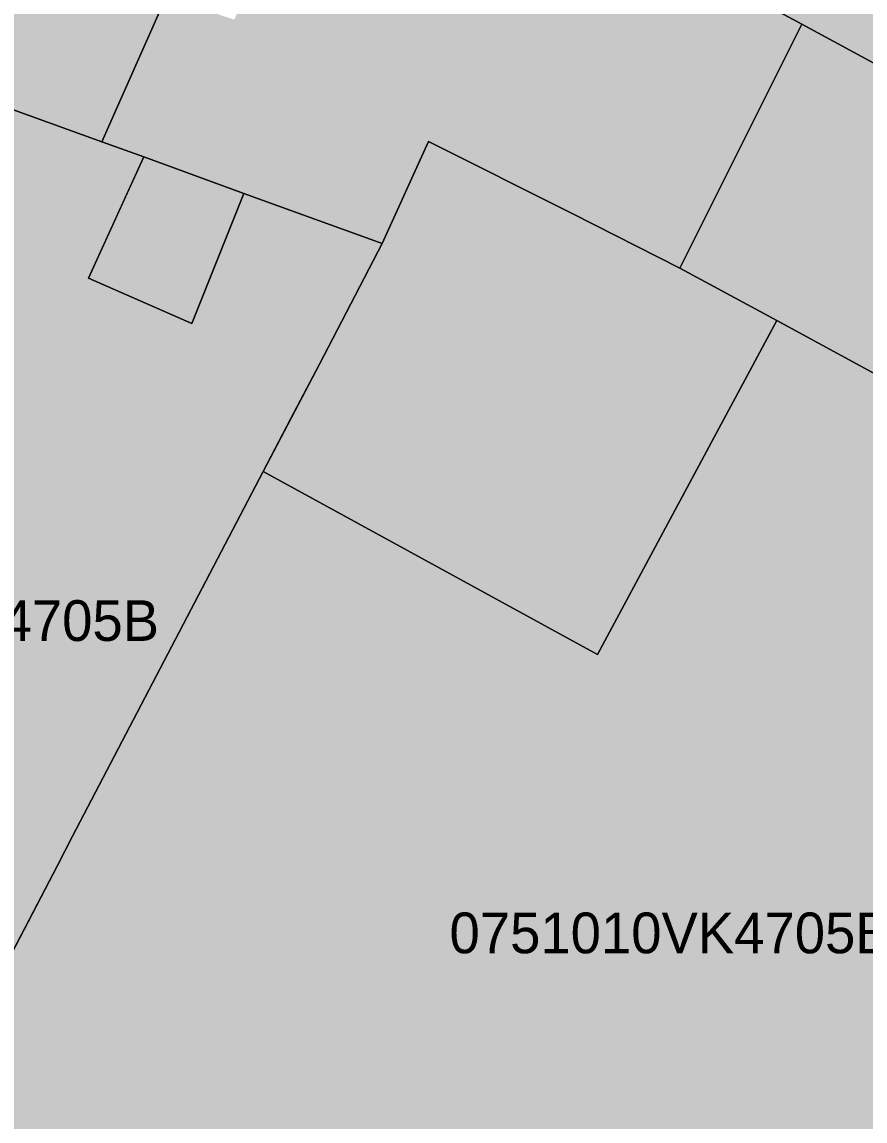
# Model space of a CAD drawing. Header units: metres. Extents: x -6 to 1255, y -2 to 532.
# Drawn here: x 941.23 to 961.93, y 399.18 to 426.17 of the extents above; entities that cross this region are included whole.
import ezdxf

# ---------------------------------------------------------------- set-up
doc = ezdxf.new("R2010")
doc.units = ezdxf.units.M
doc.header["$MEASUREMENT"] = 0
for name, color, linetype, lineweight, true_color in [('TPX_BUILDINGS', 7, 'CONTINUOUS', 0, 0x000000), ('TPX_BUILDINGS_HATCH', 7, 'CONTINUOUS', 0, 0xf0f0f0), ('TPX_BUILDINGS_SHADOWS_HATCH', 7, 'CONTINUOUS', 0, 0x000000), ('TPX_BUILDINGS_SHADOWS_OUTLINES', 7, 'CONTINUOUS', 0, 0x000000), ('TPX_CADASTRES', 7, 'CONTINUOUS', 0, 0x646464), ('TPX_CADASTRES_TEXT', 7, 'CONTINUOUS', 0, 0x000000)]:
    doc.layers.add(name, color=color, linetype=linetype, lineweight=lineweight, true_color=true_color)

msp = doc.modelspace()

# ---------------------------------------------------------------- hatches: boundary and pattern name
at = {"layer": 'TPX_BUILDINGS_HATCH'}
for points in [[(937.791, 429.145), (936.431, 425.665), (940.041, 424.365), (943.191, 423.225), (944.771, 426.795), (945.141, 427.625), (942.421, 428.665), (942.841, 429.755), (944.091, 429.335), (944.731, 431.035), (943.571, 431.605), (945.171, 435.665), (948.201, 434.535), (949.641, 437.775), (951.561, 442.115), (953.361, 446.165), (953.601, 446.695), (945.571, 449.125), (945.331, 448.495), (944.361, 445.985), (943.061, 442.665), (942.901, 442.265), (940.931, 437.205), (939.801, 434.295), (939.271, 432.945), (938.301, 430.445), (938.231, 430.265), (937.791, 429.145)], [(944.771, 426.795), (943.191, 423.225), (944.221, 422.855), (946.679, 421.961), (946.861, 421.895), (950.071, 420.725), (951.211, 423.235), (954.741, 421.465), (957.381, 420.125), (960.381, 426.115), (959.391, 426.645), (956.981, 427.935), (954.151, 429.485), (955.071, 431.485), (956.261, 434.055), (956.651, 434.895), (958.951, 439.875), (959.151, 440.305), (961.061, 444.445), (953.601, 446.695), (953.361, 446.165), (951.561, 442.115), (949.641, 437.775), (948.201, 434.535), (948.081, 434.255), (949.781, 433.605), (946.441, 426.225), (944.771, 426.795)], [(959.191, 432.845), (957.941, 430.065), (960.471, 428.865), (959.391, 426.645), (960.381, 426.115), (976.921, 417.154), (979.651, 415.674), (980.941, 414.974), (984.991, 421.974), (983.561, 422.584), (980.841, 423.734), (973.031, 427.034), (972.001, 425.294), (964.431, 428.805), (965.171, 430.345), (962.981, 431.265), (961.861, 431.735), (960.251, 432.405), (959.191, 432.845)], [(960.381, 426.115), (957.381, 420.125), (959.761, 418.835), (962.831, 417.164), (963.951, 416.554), (965.341, 415.804), (965.901, 416.944), (964.561, 417.624), (963.401, 418.224), (964.291, 419.884), (968.011, 417.954), (966.521, 415.164), (969.011, 413.814), (970.381, 413.074), (976.101, 409.964), (977.581, 409.164), (980.941, 414.974), (979.651, 415.674), (976.921, 417.154), (960.381, 426.115)], [(931.021, 404.335), (929.801, 401.625), (938.231, 398.045), (939.621, 400.715), (940.249, 401.916), (940.552, 402.494), (942.101, 405.455), (942.471, 406.175), (947.151, 415.125), (947.834, 416.433), (948.531, 417.765), (950.071, 420.725), (946.861, 421.895), (946.679, 421.961), (945.401, 418.765), (942.861, 419.875), (944.221, 422.855), (943.191, 423.225), (940.041, 424.365), (936.831, 417.245), (936.751, 417.055), (940.801, 415.255), (939.021, 411.265), (938.841, 411.345), (934.934, 413.033), (934.661, 412.425), (931.893, 406.274), (931.601, 405.625), (931.021, 404.335)], [(939.621, 400.715), (938.231, 398.045), (963.211, 384.334), (977.581, 409.164), (976.101, 409.964), (970.381, 413.074), (969.011, 413.814), (966.521, 415.164), (965.341, 415.804), (963.951, 416.554), (962.831, 417.164), (959.761, 418.835), (955.361, 410.635), (947.151, 415.125), (942.471, 406.175), (942.101, 405.455), (940.552, 402.494), (940.249, 401.916), (939.621, 400.715)]]:
    msp.add_hatch(color=256, dxfattribs=at).paths.add_polyline_path(points)
at = {"layer": 'TPX_BUILDINGS_SHADOWS_HATCH'}
for points in [[(948.531, 417.765), (947.151, 415.125), (955.361, 410.635), (959.761, 418.835), (957.381, 420.125), (954.741, 421.465), (951.211, 423.235), (950.071, 420.725), (948.531, 417.765)], [(943.773, 421.872), (942.861, 419.875), (945.401, 418.765), (946.679, 421.961), (944.221, 422.855), (943.773, 421.872)]]:
    msp.add_hatch(color=256, dxfattribs=at).paths.add_polyline_path(points)

# ---------------------------------------------------------------- linework, layer by layer
at = {"layer": 'TPX_BUILDINGS', "elevation": 0.042}
for points in [[(959.191, 432.845), (957.941, 430.065), (960.471, 428.865), (959.391, 426.645), (960.381, 426.115), (976.921, 417.154), (979.651, 415.674), (980.941, 414.974), (984.991, 421.974), (983.561, 422.584), (980.841, 423.734), (973.031, 427.034), (972.001, 425.294), (964.431, 428.805), (965.171, 430.345), (962.981, 431.265), (961.861, 431.735), (960.251, 432.405)], [(960.381, 426.115), (957.381, 420.125), (959.761, 418.835), (962.831, 417.164), (963.951, 416.554), (965.341, 415.804), (965.901, 416.944), (964.561, 417.624), (963.401, 418.224), (964.291, 419.884), (968.011, 417.954), (966.521, 415.164), (969.011, 413.814), (970.381, 413.074), (976.101, 409.964), (977.581, 409.164), (980.941, 414.974), (979.651, 415.674), (976.921, 417.154)], [(939.621, 400.715), (938.231, 398.045), (963.211, 384.334), (977.581, 409.164), (976.101, 409.964), (970.381, 413.074), (969.011, 413.814), (966.521, 415.164), (965.341, 415.804), (963.951, 416.554), (962.831, 417.164), (959.761, 418.835), (955.361, 410.635), (947.151, 415.125), (942.471, 406.175), (942.101, 405.455), (940.552, 402.494), (940.249, 401.916)]]:
    msp.add_lwpolyline(points, close=True, dxfattribs=at)
for points in [[(937.791, 429.145), (936.431, 425.665), (940.041, 424.365), (943.191, 423.225), (944.771, 426.795)], [(944.771, 426.795), (943.191, 423.225), (944.221, 422.855), (946.679, 421.961), (946.861, 421.895), (950.071, 420.725), (951.211, 423.235), (954.741, 421.465), (957.381, 420.125), (960.381, 426.115), (959.391, 426.645)], [(940.552, 402.494), (942.101, 405.455), (942.471, 406.175), (947.151, 415.125), (947.834, 416.433), (948.531, 417.765), (950.071, 420.725), (946.861, 421.895), (946.679, 421.961), (945.401, 418.765), (942.861, 419.875), (944.221, 422.855), (943.191, 423.225), (940.041, 424.365)]]:
    msp.add_lwpolyline(points, dxfattribs=at)
at = {"layer": 'TPX_BUILDINGS_SHADOWS_OUTLINES', "elevation": 0.039}
for points in [[(948.531, 417.765), (947.151, 415.125), (955.361, 410.635), (959.761, 418.835), (957.381, 420.125), (954.741, 421.465), (951.211, 423.235), (950.071, 420.725)], [(943.773, 421.872), (942.861, 419.875), (945.401, 418.765), (946.679, 421.961), (944.221, 422.855)]]:
    msp.add_lwpolyline(points, close=True, dxfattribs=at)
at = {"layer": 'TPX_CADASTRES', "elevation": 0.024}
for points in [[(937.791, 429.145), (936.431, 425.665), (940.041, 424.365), (943.191, 423.225), (944.771, 426.795), (945.141, 427.625), (948.081, 434.255), (948.201, 434.535), (949.641, 437.775), (951.561, 442.115), (953.361, 446.165), (953.601, 446.695), (945.571, 449.125), (945.331, 448.495), (944.361, 445.985), (943.061, 442.665), (942.901, 442.265), (940.931, 437.205), (939.801, 434.295), (939.271, 432.945), (938.301, 430.445), (938.231, 430.265)], [(957.941, 430.065), (956.981, 427.935), (959.391, 426.645), (960.381, 426.115), (976.921, 417.155), (979.651, 415.675), (980.941, 414.975), (984.991, 421.975), (983.561, 422.585), (980.841, 423.735), (973.031, 427.035), (967.531, 429.355), (965.171, 430.345), (962.981, 431.265), (961.861, 431.735), (960.251, 432.405), (959.191, 432.845)], [(960.381, 426.115), (957.381, 420.125), (959.761, 418.835), (962.831, 417.165), (963.951, 416.555), (965.341, 415.805), (966.521, 415.165), (969.011, 413.815), (970.381, 413.075), (976.101, 409.965), (977.581, 409.165), (980.941, 414.975), (979.651, 415.675), (976.921, 417.155)], [(931.021, 404.335), (929.801, 401.625), (938.231, 398.045), (939.621, 400.715), (942.101, 405.455), (942.471, 406.175), (947.151, 415.125), (948.531, 417.765), (950.071, 420.725), (946.861, 421.895), (944.221, 422.855), (943.191, 423.225), (940.041, 424.365), (936.831, 417.245), (936.751, 417.055), (935.011, 413.205), (934.661, 412.425)], [(939.621, 400.715), (938.231, 398.045), (963.211, 384.335), (977.581, 409.165), (976.101, 409.965), (970.381, 413.075), (969.011, 413.815), (966.521, 415.165), (965.341, 415.805), (963.951, 416.555), (962.831, 417.165), (959.761, 418.835), (957.381, 420.125), (954.741, 421.465), (951.211, 423.235), (950.071, 420.725), (948.531, 417.765), (947.151, 415.125), (942.471, 406.175), (942.101, 405.455)]]:
    msp.add_lwpolyline(points, close=True, dxfattribs=at)
msp.add_lwpolyline([(944.771, 426.795), (943.191, 423.225), (944.221, 422.855), (946.861, 421.895), (950.071, 420.725), (951.211, 423.235), (954.741, 421.465), (957.381, 420.125), (960.381, 426.115), (959.391, 426.645)], dxfattribs=at)

# ---------------------------------------------------------------- texts
at = {"layer": 'TPX_CADASTRES_TEXT'}
for s, p in [('0751011VK4705B', (933.739, 410.967, 0.024)), ('0751010VK4705B', (951.727, 403.296, 0.024))]:
    msp.add_text(s, height=1, dxfattribs=at).set_placement(p)

doc.saveas('drawing.dxf')
